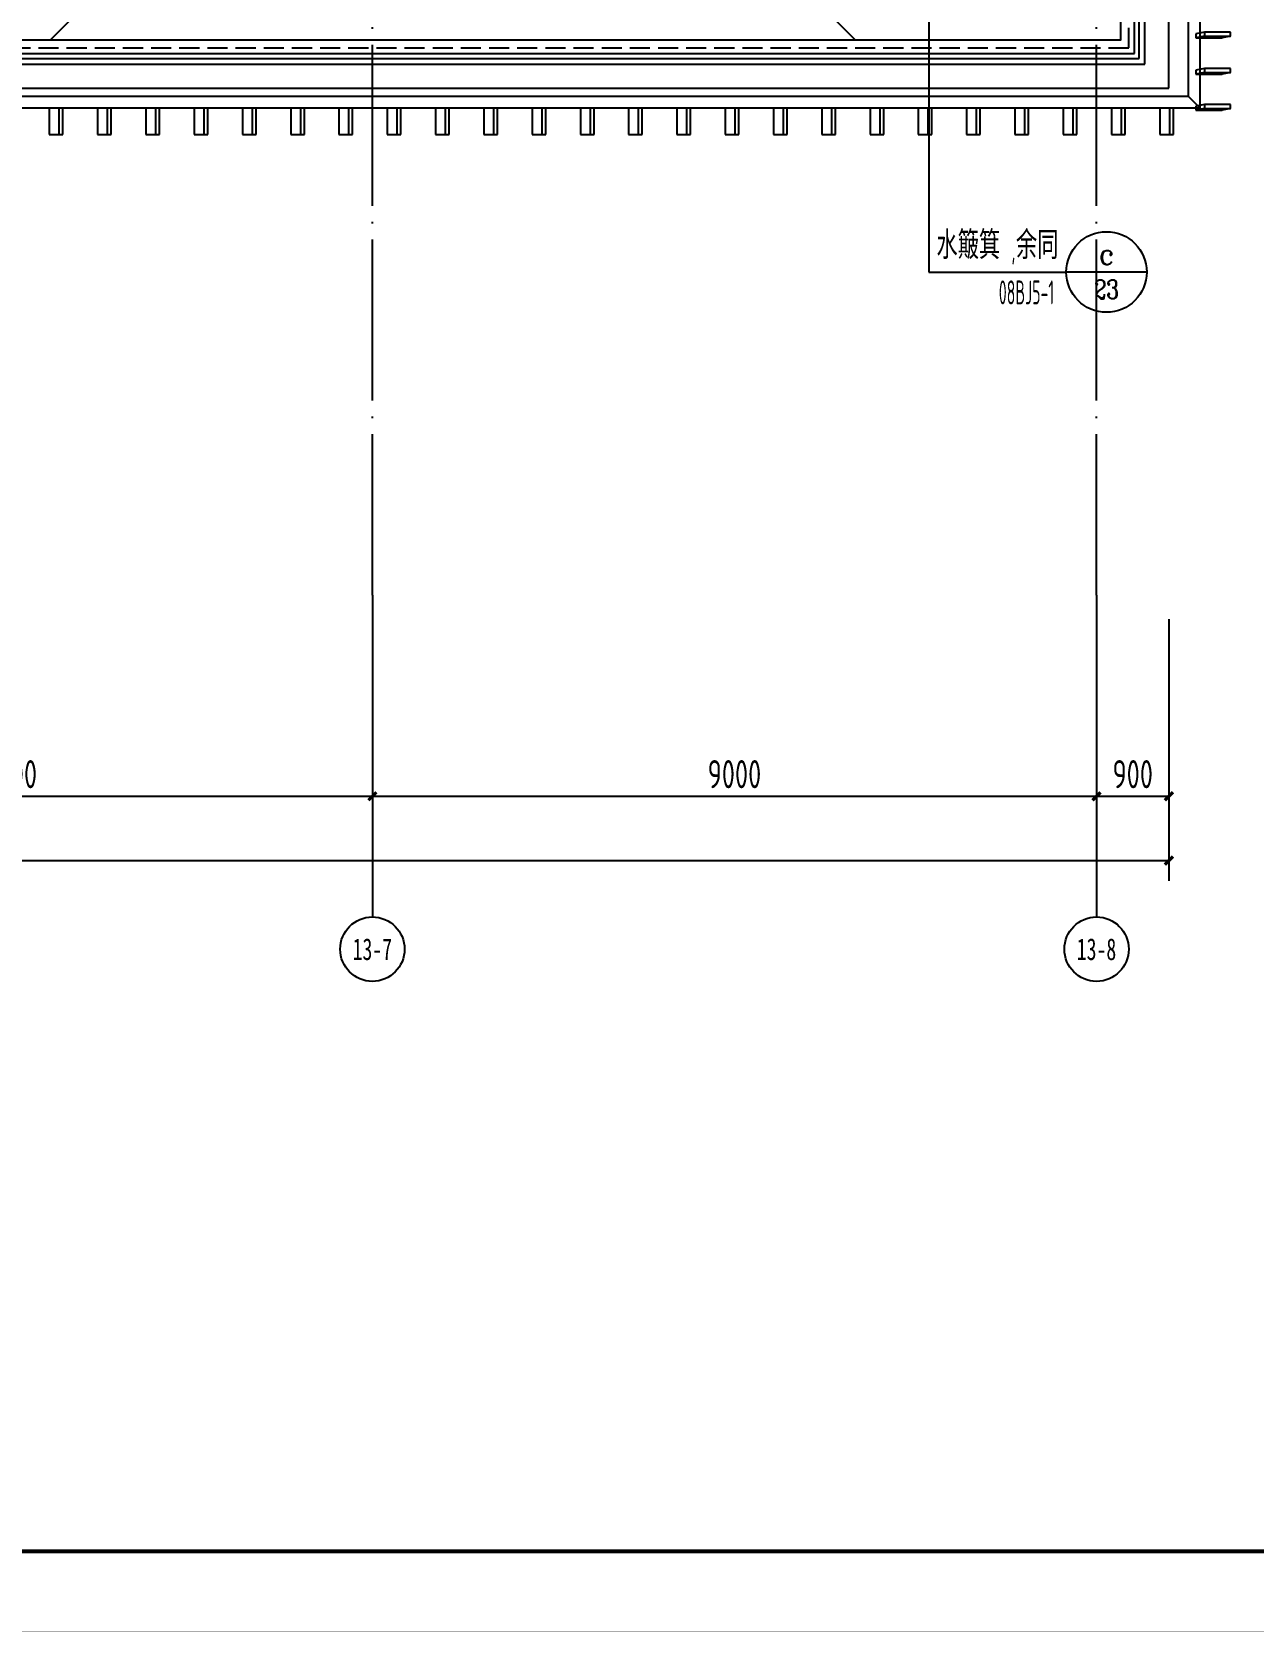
# Model space of a CAD drawing. Extents: x -228436 to 200315, y -41539 to 163917.
# Drawn here: x 44270 to 59457, y 104512 to 124398 of the extents above; entities that cross this region are included whole.
import ezdxf
from ezdxf.enums import TextEntityAlignment as Align

# ---------------------------------------------------------------- set-up
doc = ezdxf.new("R2010")
doc.units = 0
doc.header["$LTSCALE"] = 1000
doc.header["$MEASUREMENT"] = 0
doc.linetypes.add('X-104 13#平面$0$DASH', pattern=[0.35, 0.25, -0.1])
doc.linetypes.add('X-104 13#平面$0$DOTE', pattern=[2.42, 2, -0.2, 0.02, -0.2])
for name, color, linetype in [('01-标注_符号', 200, 'Continuous'), ('02-TEXT_标注', 130, 'Continuous'), ('13#楼幕墙$0$A-C_玻璃幕墙', 140, 'Continuous'), ('13#楼幕墙$0$D-铝板', 181, 'Continuous'), ('AXIS_TEXT', 7, 'Continuous'), ('X-104 13#平面$0$01-标注_轴线坐标', 132, 'Continuous'), ('X-104 13#平面$0$02-TEXT_轴号', 7, 'Continuous'), ('X-104 13#平面$0$A-E_栏杆', 232, 'Continuous'), ('X-104 13#平面$0$A-O_分水线', 127, 'Continuous'), ('X-104 13#平面$0$A-O_屋面', 201, 'Continuous'), ('X-104 13#平面$0$A-TECH_结构', 21, 'Continuous'), ('X-104 13#平面$0$A_AXIS-轴线', 36, 'X-104 13#平面$0$DOTE'), ('X-104 13#平面$0$X-104 13#平面$0$A-TECH_结构', 21, 'Continuous')]:
    doc.layers.add(name, color=color, linetype=linetype)
doc.styles.add('_TCH_DIM', font='ros1.shx', dxfattribs={"width": 0.8, "bigfont": 'jd.shx'})
doc.styles.add('_TCH_LABEL', font='COMPLEX.shx', dxfattribs={"width": 0.8, "bigfont": 'GBCBIG.shx'})
doc.styles.add('COMPLEX', font='COMPLEX')
doc.styles.add('X-104 13#平面$0$_TCH_AXIS', font='STXIHEI_0.TTF', dxfattribs={"width": 0.75})
doc.styles.add('X-104 13#平面$0$_TCH_DIM_T3', font='ros1.shx', dxfattribs={"width": 0.8, "bigfont": 'jd.shx'})
doc.dimstyles.new('X-104 13#平面$0$_TCH_ARCH&&100', dxfattribs={"dimtxt": 350, "dimasz": 100, "dimexe": 250, "dimexo": 300, "dimgap": 100, "dimtad": 1, "dimdec": 0, "dimzin": 0, "dimdsep": 46, "dimtxsty": 'X-104 13#平面$0$_TCH_DIM_T3', "dimblk": 'X-104 13#平面$0$_ArchTick', "dimcen": 0.09, "dimclrt": 7, "dimazin": 2, "dimtfac": 1, "dimtdec": 0, "dimtix": 1, "dimtmove": 2, "dimatfit": 3, "dimfxl": 0, "dimtolj": 1, "dimtzin": 0, "dimarcsym": 0})

# ---------------------------------------------------------------- blocks, each defined once
blk = doc.blocks.new('图框-A1')
for points, const_width in [([(0, 0), (841, 0), (841, 594), (0, 594)], 0.05), ([(766, 584), (25, 584), (25, 10), (766, 10)], 0.5)]:
    blk.add_lwpolyline(points, close=True, dxfattribs=dict(const_width=const_width))
blk = doc.blocks.new('_AXISO')
blk.add_circle((0, 0), 0.5)
at = {"layer": 'AXIS_TEXT', "style": 'COMPLEX', "width": 1.041667}
blk.add_attdef('A', text='', height=0.56, dxfattribs=at).set_placement((-0.25, -0.28), (0.25, -0.28), align=Align.FIT)
blk = doc.blocks.new('X-104 13#平面$0$_ArchTick')
at = {"color": 0, "linetype": 'ByBlock', "const_width": 0.4}
blk.add_lwpolyline([(-0.5, -0.5), (0.5, 0.5)], dxfattribs=at)
blk = doc.blocks.new('*D773')
at = {"layer": 'Defpoints', "color": 0, "transparency": 16777216}
for p in [(-900, -7401), (58400, -7401), (58400, -10701)]:
    blk.add_point(p, dxfattribs=at)
at = {"layer": 'X-104 13#平面$0$01-标注_轴线坐标', "color": 0, "lineweight": -2, "transparency": 16777216}
for p, q in [((-900, -7701), (-900, -10951)), ((58400, -7701), (58400, -10951)), ((-900, -10701), (58400, -10701))]:
    blk.add_line(p, q, dxfattribs=at)
at = {"layer": 'X-104 13#平面$0$01-标注_轴线坐标', "color": 0, "lineweight": -2, "transparency": 16777216, "xscale": 100, "yscale": 100, "zscale": 100, "rotation": 180}
blk.add_blockref('X-104 13#平面$0$_ArchTick', (-900, -10701), dxfattribs=at)
at = {"layer": 'X-104 13#平面$0$01-标注_轴线坐标', "color": 0, "lineweight": -2, "transparency": 16777216, "xscale": 100, "yscale": 100, "zscale": 100}
blk.add_blockref('X-104 13#平面$0$_ArchTick', (58400, -10701), dxfattribs=at)
at = {"layer": 'X-104 13#平面$0$01-标注_轴线坐标', "color": 7, "transparency": 16777216, "insert": (28750, -10426), "char_height": 350, "attachment_point": 5, "style": 'X-104 13#平面$0$_TCH_DIM_T3'}
blk.add_mtext('\\A1;59300', dxfattribs=at)
blk = doc.blocks.new('*D780')
at = {"layer": 'Defpoints', "color": 0, "transparency": 16777216}
for p in [(39500, -7401), (48500, -7401), (48500, -9901)]:
    blk.add_point(p, dxfattribs=at)
at = {"layer": 'X-104 13#平面$0$01-标注_轴线坐标', "color": 0, "lineweight": -2, "transparency": 16777216}
for p, q in [((39500, -7701), (39500, -10151)), ((48500, -7701), (48500, -10151)), ((39500, -9901), (48500, -9901))]:
    blk.add_line(p, q, dxfattribs=at)
at = {"layer": 'X-104 13#平面$0$01-标注_轴线坐标', "color": 0, "lineweight": -2, "transparency": 16777216, "xscale": 100, "yscale": 100, "zscale": 100, "rotation": 180}
blk.add_blockref('X-104 13#平面$0$_ArchTick', (39500, -9901), dxfattribs=at)
at = {"layer": 'X-104 13#平面$0$01-标注_轴线坐标', "color": 0, "lineweight": -2, "transparency": 16777216, "xscale": 100, "yscale": 100, "zscale": 100}
blk.add_blockref('X-104 13#平面$0$_ArchTick', (48500, -9901), dxfattribs=at)
at = {"layer": 'X-104 13#平面$0$01-标注_轴线坐标', "color": 7, "transparency": 16777216, "insert": (44000, -9626), "char_height": 350, "attachment_point": 5, "style": 'X-104 13#平面$0$_TCH_DIM_T3'}
blk.add_mtext('\\A1;9000', dxfattribs=at)
blk = doc.blocks.new('*D781')
at = {"layer": 'Defpoints', "color": 0, "transparency": 16777216}
for p in [(48500, -7401), (57500, -7401), (57500, -9901)]:
    blk.add_point(p, dxfattribs=at)
at = {"layer": 'X-104 13#平面$0$01-标注_轴线坐标', "color": 0, "lineweight": -2, "transparency": 16777216}
for p, q in [((48500, -7701), (48500, -10151)), ((57500, -7701), (57500, -10151)), ((48500, -9901), (57500, -9901))]:
    blk.add_line(p, q, dxfattribs=at)
at = {"layer": 'X-104 13#平面$0$01-标注_轴线坐标', "color": 0, "lineweight": -2, "transparency": 16777216, "xscale": 100, "yscale": 100, "zscale": 100, "rotation": 180}
blk.add_blockref('X-104 13#平面$0$_ArchTick', (48500, -9901), dxfattribs=at)
at = {"layer": 'X-104 13#平面$0$01-标注_轴线坐标', "color": 0, "lineweight": -2, "transparency": 16777216, "xscale": 100, "yscale": 100, "zscale": 100}
blk.add_blockref('X-104 13#平面$0$_ArchTick', (57500, -9901), dxfattribs=at)
at = {"layer": 'X-104 13#平面$0$01-标注_轴线坐标', "color": 7, "transparency": 16777216, "insert": (53000, -9626), "char_height": 350, "attachment_point": 5, "style": 'X-104 13#平面$0$_TCH_DIM_T3'}
blk.add_mtext('\\A1;9000', dxfattribs=at)
blk = doc.blocks.new('*D782')
at = {"layer": 'Defpoints', "color": 0, "transparency": 16777216}
for p in [(57500, -7401), (58400, -7401), (58400, -9901)]:
    blk.add_point(p, dxfattribs=at)
at = {"layer": 'X-104 13#平面$0$01-标注_轴线坐标', "color": 0, "lineweight": -2, "transparency": 16777216}
for p, q in [((57500, -7701), (57500, -10151)), ((58400, -7701), (58400, -10151)), ((57500, -9901), (58400, -9901))]:
    blk.add_line(p, q, dxfattribs=at)
at = {"layer": 'X-104 13#平面$0$01-标注_轴线坐标', "color": 0, "lineweight": -2, "transparency": 16777216, "xscale": 100, "yscale": 100, "zscale": 100, "rotation": 180}
blk.add_blockref('X-104 13#平面$0$_ArchTick', (57500, -9901), dxfattribs=at)
at = {"layer": 'X-104 13#平面$0$01-标注_轴线坐标', "color": 0, "lineweight": -2, "transparency": 16777216, "xscale": 100, "yscale": 100, "zscale": 100}
blk.add_blockref('X-104 13#平面$0$_ArchTick', (58400, -9901), dxfattribs=at)
at = {"layer": 'X-104 13#平面$0$01-标注_轴线坐标', "color": 7, "transparency": 16777216, "insert": (57950, -9626), "char_height": 350, "attachment_point": 5, "style": 'X-104 13#平面$0$_TCH_DIM_T3'}
blk.add_mtext('\\A1;900', dxfattribs=at)
blk = doc.blocks.new('13#楼幕墙$0$llllei')
for p, q in [((325, 50), (0, 50)), ((0, 50), (0, 0)), ((0, 0), (325, 0)), ((325, 0), (325, 50))]:
    blk.add_line(p, q)
for points in [[(0, 50), (-105, 29)], [(-105, 29), (-105, -21)], [(0, 0), (-105, -21)], [(325, 0), (220, -21)], [(-105, -21), (220, -21)]]:
    blk.add_lwpolyline(points)
blk = doc.blocks.new('13#楼幕墙$0$leileilei')
for p, q in [((120, 325), (0, 325)), ((0, 325), (0, 0)), ((120, 325), (120, 0)), ((170, 325), (120, 325)), ((170, 0), (170, 325)), ((0, 0), (120, 0)), ((120, 0), (170, 0))]:
    blk.add_line(p, q)
blk = doc.blocks.new('13#楼幕墙')
at = {"layer": '13#楼幕墙$0$A-C_玻璃幕墙'}
for p, q in [((58400, 123700), (58400, 143760)), ((22100, 123700), (58400, 123700))]:
    blk.add_line(p, q, dxfattribs=at)
at = {"layer": '13#楼幕墙$0$D-铝板'}
for points in [[(58790, 143760), (58640, 143760), (58640, 123600), (58790, 123450), (58790, 143760)], [(58790, 123450), (30785, 123450), (30785, 123600), (58640, 123600)]]:
    blk.add_lwpolyline(points, close=True, dxfattribs=at)
for name, p in [('13#楼幕墙$0$llllei', (58840, 124346)), ('13#楼幕墙$0$llllei', (58840, 123896)), ('13#楼幕墙$0$llllei', (58840, 123446)), ('13#楼幕墙$0$leileilei', (44485, 123125)), ('13#楼幕墙$0$leileilei', (45085, 123125)), ('13#楼幕墙$0$leileilei', (45685, 123125)), ('13#楼幕墙$0$leileilei', (46285, 123125)), ('13#楼幕墙$0$leileilei', (46885, 123125)), ('13#楼幕墙$0$leileilei', (47485, 123125)), ('13#楼幕墙$0$leileilei', (48085, 123125)), ('13#楼幕墙$0$leileilei', (48685, 123125)), ('13#楼幕墙$0$leileilei', (49285, 123125)), ('13#楼幕墙$0$leileilei', (49885, 123125)), ('13#楼幕墙$0$leileilei', (50485, 123125)), ('13#楼幕墙$0$leileilei', (51085, 123125)), ('13#楼幕墙$0$leileilei', (51685, 123125)), ('13#楼幕墙$0$leileilei', (52285, 123125)), ('13#楼幕墙$0$leileilei', (52885, 123125)), ('13#楼幕墙$0$leileilei', (53485, 123125)), ('13#楼幕墙$0$leileilei', (54085, 123125)), ('13#楼幕墙$0$leileilei', (54685, 123125)), ('13#楼幕墙$0$leileilei', (55285, 123125)), ('13#楼幕墙$0$leileilei', (55885, 123125)), ('13#楼幕墙$0$leileilei', (56485, 123125)), ('13#楼幕墙$0$leileilei', (57085, 123125)), ('13#楼幕墙$0$leileilei', (57685, 123125)), ('13#楼幕墙$0$leileilei', (58285, 123125))]:
    blk.add_blockref(name, p, dxfattribs=at)
blk = doc.blocks.new('X-104 13#平面$0$ys')
for points in [[(39000, -5000), (46550, 2550)], [(49000, -5000), (46450, -2450)]]:
    blk.add_lwpolyline(points)
blk = doc.blocks.new('X-104 13#平面$0$A$C45D52E12')
at = {"layer": 'X-104 13#平面$0$X-104 13#平面$0$A-TECH_结构'}
blk.add_lwpolyline([(58300, -18800), (58300, 820), (53473, 4870), (38300, -3873), (38300, -8100), (12610, -8100), (4602, -2800), (-400, -2800), (-400, -20400), (22000, -20400), (22000, -18800)], close=True, dxfattribs=at)
blk = doc.blocks.new('X-104 13#平面$0$zzzzx')
at = {"layer": 'X-104 13#平面$0$01-标注_轴线坐标'}
for p, q in [((48500, -7401), (48500, -11401)), ((57500, -7401), (57500, -11401))]:
    blk.add_line(p, q, dxfattribs=at)
at = {"layer": 'X-104 13#平面$0$A_AXIS-轴线', "linetype": 'X-104 13#平面$0$DOTE'}
for p, q in [((48500, -7401), (48500, 28620.3)), ((57500, -7401), (57500, 28620.3))]:
    blk.add_line(p, q, dxfattribs=at)
at = {"layer": 'X-104 13#平面$0$01-标注_轴线坐标'}
ref = blk.add_blockref('_AXISO', (48500, -11801), dxfattribs=dict(at, xscale=800, yscale=800, zscale=800))
ref.add_attrib('A', '13-7', dxfattribs={"layer": 'X-104 13#平面$0$02-TEXT_轴号', "height": 270.2, "style": 'X-104 13#平面$0$_TCH_AXIS', "width": 0.906749}).set_placement((48254.7, -11936.1), (48745.3, -11936.1), align=Align.FIT)
ref = blk.add_blockref('_AXISO', (57500, -11801), dxfattribs=dict(at, xscale=800, yscale=800, zscale=800))
ref.add_attrib('A', '13-8', dxfattribs={"layer": 'X-104 13#平面$0$02-TEXT_轴号', "height": 271, "style": 'X-104 13#平面$0$_TCH_AXIS', "width": 0.903271}).set_placement((57255, -11936.5), (57745, -11936.5), align=Align.FIT)
for p1, p2, distance, picture, middle in [((-900, -7401), (58400, -7401), -3300, '*D773', (28750, -10426)), ((39500, -7401), (48500, -7401), -2500, '*D780', (44000, -9626)), ((48500, -7401), (57500, -7401), -2500, '*D781', (53000, -9626)), ((57500, -7401), (58400, -7401), -2500, '*D782', (57950, -9626))]:
    dim = blk.add_aligned_dim(p1=p1, p2=p2, distance=distance, dimstyle='X-104 13#平面$0$_TCH_ARCH&&100', dxfattribs=at)
    dim.commit()
    dim.dimension.update_dxf_attribs({"geometry": picture, "text_midpoint": middle})
blk = doc.blocks.new('X-104 13#平面')
at = {"layer": 'X-104 13#平面$0$A-E_栏杆'}
for p, q in [((57970, 124130), (57970, 126850)), ((58030, 124070), (58030, 126850)), ((21670, 124130), (57970, 124130)), ((21730, 124070), (58030, 124070))]:
    blk.add_line(p, q, dxfattribs=at)
at = {"layer": 'X-104 13#平面$0$A-O_屋面'}
blk.add_lwpolyline([(58400, 123700), (58400, 143760), (53305, 148035), (37800, 139100), (37800, 135000), (12500, 135000), (4492.6, 140300), (-900, 140300), (-900, 122100), (22100, 122100), (22100, 123700)], close=True, dxfattribs=at)
blk.add_lwpolyline([(57800, 143250), (57800, 143480.2), (53240.9, 147305.6), (38400, 138753.3), (38400, 134400), (12319.4, 134400), (4312, 139700), (-300, 139700), (-300, 122700), (21500, 122700), (21500, 124300), (57800, 124300), (57800, 126850)], dxfattribs=at)
at = {"layer": 'X-104 13#平面$0$A-TECH_结构', "linetype": 'X-104 13#平面$0$DASH'}
blk.add_lwpolyline([(58100, 124000), (58100, 143620), (53261.3, 147680.2), (38100, 138926.8), (38100, 134700), (12409.7, 134700), (4402.3, 140000), (-600, 140000), (-600, 122400), (21800, 122400), (21800, 124000)], close=True, dxfattribs=at)
blk.add_lwpolyline([(57900, 143526.7), (53240, 147436.9), (38300, 138811.3), (38300, 134500), (12349.5, 134500), (4342.1, 139800), (-400, 139800), (-400, 122600), (21600, 122600), (21600, 124200), (57900, 124200), (57900, 143526.7)], dxfattribs=at)
at = {"xscale": 100, "yscale": 100, "zscale": 100}
blk.add_blockref('图框-A1', (-10634.5, 104514.8), dxfattribs=at)
for name, p in [('X-104 13#平面$0$zzzzx', (0, 124800)), ('X-104 13#平面$0$A$C45D52E12', (-200, 142800))]:
    blk.add_blockref(name, p)
at = {"layer": 'X-104 13#平面$0$A-O_分水线'}
blk.add_blockref('X-104 13#平面$0$ys', (5500, 129300), dxfattribs=at)
at = {"layer": 'X-104 13#平面$0$A-TECH_结构'}
blk.add_blockref('13#楼幕墙', (0, 0), dxfattribs=at)

msp = doc.modelspace()

# ---------------------------------------------------------------- linework, layer by layer
at = {"layer": '01-标注_符号'}
for p, q in [((55417.8, 126660.9), (55417.8, 121415)), ((55417.8, 121415), (57123.8, 121415)), ((58123.8, 121415), (57123.8, 121415))]:
    msp.add_line(p, q, dxfattribs=at)
msp.add_circle((57623.8, 121415), 500, dxfattribs=at)

# ---------------------------------------------------------------- block references
msp.add_blockref('X-104 13#平面', (0, 0))

# ---------------------------------------------------------------- texts
at = {"layer": '02-TEXT_标注', "style": '_TCH_DIM'}
for s, height, width, p in [('水簸箕', 347.29, 0.8, (55510.7, 121576.7)), ('余同', 347.29, 0.8, (56497.9, 121576.7)), (',', 297.5, 0.564706, (56441.9, 121576.7)), ('08BJ5-1', 297.5, 0.564706, (56285.2, 121012.5))]:
    msp.add_text(s, height=height, dxfattribs=dict(at, width=width)).set_placement(p)
at = {"layer": '02-TEXT_标注', "style": '_TCH_LABEL', "width": 1.5}
msp.add_text('c', height=258.4, dxfattribs=at).set_placement((57527.9, 121508), (57719.8, 121508), align=Align.FIT)
at = {"layer": '02-TEXT_标注', "style": '_TCH_LABEL'}
msp.add_text('23', height=235.02, dxfattribs=at).set_placement((57471.6, 121083.5), (57776, 121083.5), align=Align.FIT)

doc.saveas('drawing.dxf')
